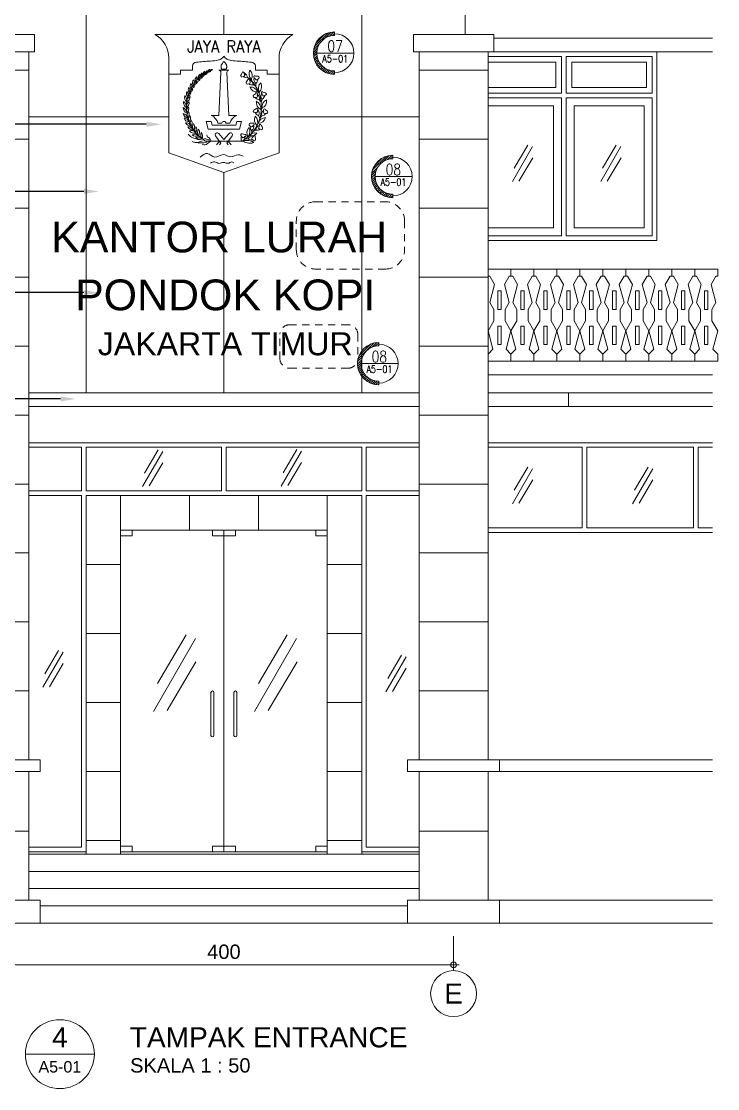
# Model space of a CAD drawing. Header units: millimetres. Extents: x -11 to 1625, y -267 to 180.
# Drawn here: x 1092.11 to 1104.24, y 141.79 to 160.36 of the extents above; entities that cross this region are included whole.
import ezdxf
from ezdxf import colors
from ezdxf.entities.mleader import LeaderData, LeaderLine
from ezdxf.enums import TextEntityAlignment as Align
from ezdxf.math import Vec2, Vec3

# ---------------------------------------------------------------- set-up
doc = ezdxf.new("R2010")
doc.units = ezdxf.units.MM
doc.linetypes.add('DASHED2', pattern=[0.375, 0.25, -0.125])
for name, color, linetype, lineweight in [('ars', 11, 'Continuous', 5), ('ARS DIN', 31, 'Continuous', 5), ('kop', 7, 'Continuous', 20), ('kus', 63, 'Continuous', 15), ('lan', 7, 'Continuous', 15), ('not', 7, 'Continuous', 20), ('pla', 213, 'Continuous', 15), ('tem', 5, 'Continuous', 20), ('TEXT KETERANGAN', 7, 'Continuous', 9), ('u', 6, 'Continuous', 20)]:
    doc.layers.add(name, color=color, linetype=linetype, lineweight=lineweight)
doc.styles.add('ATTR', font='romans.shx', dxfattribs={"width": 0.8, "height": 1.735066})
doc.styles.add('BARU', font='complex.shx')
doc.styles.add('S', font='SIMPLEX', dxfattribs={"width": 1.1})
doc.styles.get("Standard").update_dxf_attribs({"font": 'ARIALUNI.TTF'})
doc.dimstyles.new('SK 50', dxfattribs={"dimtxt": 0.25, "dimasz": 0.1, "dimexe": 0, "dimexo": 0, "dimgap": 0.1, "dimtad": 1, "dimdec": 0, "dimlfac": 50, "dimzin": 12, "dimdsep": 46, "dimtxsty": 'Standard', "dimblk": 'BULAT', "dimcen": 0.1, "dimclrd": 256, "dimclre": 256, "dimclrt": 256, "dimadec": 0, "dimazin": 3, "dimtfac": 1, "dimtdec": 0, "dimtofl": 0, "dimtmove": 0, "dimatfit": 3, "dimldrblk": 'BULAT', "dimfxl": 0, "dimtolj": 1, "dimtzin": 0, "dimlwd": -1, "dimlwe": -1, "dimarcsym": 0})

# ---------------------------------------------------------------- blocks, each defined once
blk = doc.blocks.new('NAV')
blk.add_circle((0, -0.4), 0.4)
at = {"style": 'S', "width": 0.75, "flags": 4}
blk.add_attdef('AV', text='', height=0.3, dxfattribs=at).set_placement((0, -0.4), align=Align.MIDDLE)
blk = doc.blocks.new('BULAT')
for p, q in [((-1, 0), (1, 0)), ((0, -1), (0, 1))]:
    blk.add_line(p, q)
blk.add_circle((0, 0), 0.5)
blk = doc.blocks.new('*D68')
at = {"layer": 'Defpoints', "color": 0, "ltscale": 0.15}
for p in [(1091.642, 144.443), (1099.642, 144.443), (1099.642, 143.943)]:
    blk.add_point(p, dxfattribs=at)
at = {"layer": 'u', "ltscale": 0.15}
for p, q in [((1091.642, 144.443), (1091.642, 143.943)), ((1099.642, 144.443), (1099.642, 143.943)), ((1091.742, 143.943), (1099.542, 143.943))]:
    blk.add_line(p, q, dxfattribs=at)
at = {"layer": 'u', "ltscale": 0.15, "xscale": 0.1, "yscale": 0.1, "zscale": 0.1, "rotation": 180}
blk.add_blockref('BULAT', (1091.642, 143.943), dxfattribs=at)
at = {"layer": 'u', "ltscale": 0.15, "xscale": 0.1, "yscale": 0.1, "zscale": 0.1}
blk.add_blockref('BULAT', (1099.642, 143.943), dxfattribs=at)
at = {"layer": 'u', "ltscale": 0.15, "insert": (1095.642, 144.17), "char_height": 0.25, "attachment_point": 5}
blk.add_mtext('\\A1;400', dxfattribs=at)
blk = doc.blocks.new('Ndtpd')
blk.add_line((0.747, 0), (-0.747, 0))
blk.add_circle((0, 0), 0.747)
at = {"flags": 4}
for tag, height, p in [('NO', 0.5, (0, 0.148)), ('NOLBR', 0.3, (0, -0.398))]:
    blk.add_attdef(tag, text='', height=height, dxfattribs=at).set_placement(p, align=Align.CENTER)
for tag, p, height in [('NDTPD', (1.516, 0.148), 0.5), ('SKALA', (1.523, -0.398), 0.3)]:
    blk.add_attdef(tag, p, '', height=height, dxfattribs=at)
blk = doc.blocks.new('NOTASI RUANG')
at = {"layer": 'not'}
for height, p in [(0.2598, (-0.0112, 0.2998)), (0.1752, (-0.0087, -0.0173))]:
    blk.add_attdef('RUANG', text='', height=height, dxfattribs=at).set_placement(p, align=Align.MIDDLE_CENTER)
blk = doc.blocks.new('LOGO')
at = {"layer": 'ars'}
for p, q in [((0.517, 1.844), (0.468, 1.873)), ((0.542, 1.836), (0.55, 1.808)), ((0.628, 1.702), (0.579, 1.731)), ((0.628, 1.702), (0.633, 1.759)), ((0.671, 1.589), (0.693, 1.567)), ((0.697, 1.587), (0.697, 1.558)), ((0.737, 1.391), (0.699, 1.434)), ((0.737, 1.391), (0.754, 1.446)), ((0.752, 1.27), (0.741, 1.243)), ((0.712, 1.072), (0.684, 1.122)), ((0.712, 1.072), (0.748, 1.117)), ((0.73, 1.241), (0.739, 1.21)), ((0.423, 0.658), (0.48, 0.664)), ((0.549, 0.774), (0.548, 0.831)), ((0.578, 0.809), (0.628, 0.837))]:
    blk.add_line(p, q, dxfattribs=at)
for centre, radius, start, end in [((0.045, 1.292), 0.788, 114.0856, 237.6325), ((-0.425, 1.868), 0.0854, 126.6239, 191.0853), ((-0.56, 1.921), 0.0854, 306.6239, 11.0853), ((-0.391, 1.908), 0.0683, 123.961, 188.4223), ((-0.496, 1.955), 0.0683, 303.961, 8.4223), ((-0.408, 1.851), 0.0683, 72.2414, 136.7027), ((-0.437, 1.963), 0.0683, 252.2414, 316.7027), ((-0.443, 1.994), 0.0683, 297.7406, 2.2019), ((-0.343, 1.936), 0.0683, 117.7406, 182.2019), ((-0.367, 1.882), 0.0683, 66.021, 130.4823), ((-0.384, 1.996), 0.0683, 246.021, 310.4823), ((-0.307, 1.964), 0.0546, 113.4007, 177.862), ((-0.383, 2.017), 0.0546, 293.4007, 357.862), ((-0.329, 1.922), 0.0546, 61.6811, 126.1424), ((-0.335, 2.015), 0.0546, 241.6811, 306.1424), ((-0.337, 2.042), 0.0546, 293.4007, 357.862), ((-0.26, 1.99), 0.0546, 113.4007, 177.862), ((-0.283, 1.948), 0.0546, 61.6811, 126.1424), ((-0.289, 2.04), 0.0546, 241.6811, 306.1424), ((-0.268, 2.065), 0.0546, 260.9368, 325.3982), ((-0.232, 1.98), 0.0546, 80.9368, 145.3982), ((0.369, 1.87), 0.0986, 1.4248, 71.624), ((0.649, 1.947), 0.154, 151.1819, 225.9956), ((0.406, 1.911), 0.154, 331.1819, 45.9956), ((-0.609, 1.637), 0.0949, 150.2996, 214.761), ((-0.769, 1.63), 0.0949, 330.2996, 34.761), ((-0.571, 1.706), 0.0949, 145.7989, 210.2603), ((-0.731, 1.711), 0.0949, 325.7989, 30.2603), ((-0.659, 1.752), 0.0949, 274.0793, 338.5407), ((-0.564, 1.623), 0.0949, 94.0793, 158.5407), ((-0.524, 1.767), 0.0949, 139.3679, 203.8292), ((-0.682, 1.791), 0.0949, 319.3679, 23.8292), ((-0.527, 1.684), 0.0949, 87.6483, 152.1096), ((-0.607, 1.824), 0.0949, 267.6483, 332.1096), ((-0.472, 1.824), 0.0949, 133.8416, 198.303), ((-0.627, 1.863), 0.0949, 313.8416, 18.303), ((-0.483, 1.742), 0.0949, 82.122, 146.5834), ((-0.549, 1.888), 0.0949, 262.122, 326.5834), ((-0.444, 1.796), 0.0854, 74.9043, 139.3657), ((-0.487, 1.934), 0.0854, 254.9043, 319.3657), ((-0.045, 1.292), 0.788, 302.3675, 44.4851), ((0.446, 1.99), 0.119, 235.5154, 280.6207), ((0.557, 1.848), 0.119, 235.5154, 280.6207), ((0.48, 1.729), 0.0986, 1.4248, 71.624), ((0.526, 1.534), 0.154, 20.9123, 95.7261), ((0.655, 1.743), 0.154, 200.9123, 275.7261), ((0.692, 1.837), 0.0986, 162.5946, 232.7938), ((0.551, 1.845), 0.119, 313.598, 358.7033), ((0.834, 1.659), 0.154, 133.1999, 208.0136), ((0.592, 1.7), 0.154, 313.1999, 28.0136), ((-0.658, 1.485), 0.119, 164.619, 229.0804), ((-0.85, 1.427), 0.119, 344.619, 49.0804), ((-0.646, 1.566), 0.0949, 158.8649, 223.3262), ((-0.782, 1.504), 0.119, 292.8994, 357.3608), ((-0.618, 1.39), 0.119, 112.8994, 177.3608), ((-0.803, 1.535), 0.0949, 338.8649, 43.3262), ((-0.743, 1.591), 0.0949, 287.1453, 351.6066), ((-0.621, 1.487), 0.0949, 107.1453, 171.6066), ((-0.596, 1.556), 0.0949, 98.58, 163.0414), ((-0.701, 1.677), 0.0949, 278.58, 343.0414), ((0.715, 1.552), 0.119, 217.2288, 262.3342), ((0.605, 1.463), 0.0986, 343.1383, 53.3375), ((0.829, 1.509), 0.0986, 150.0679, 220.2671), ((0.692, 1.548), 0.119, 301.0712, 346.1766), ((-0.853, 1.172), 0.119, 2.2926, 66.7539), ((-0.688, 1.285), 0.119, 182.2926, 246.7539), ((-0.678, 1.383), 0.119, 172.3995, 236.8608), ((-0.86, 1.3), 0.119, 352.3995, 56.8608), ((-0.625, 1.295), 0.119, 120.6799, 185.1412), ((-0.803, 1.386), 0.119, 300.6799, 5.1412), ((-0.62, 1.207), 0.119, 130.573, 195.0343), ((-0.812, 1.266), 0.119, 310.573, 15.0343), ((0.793, 1.382), 0.154, 171.1641, 245.9779), ((0.577, 1.265), 0.154, 351.1641, 65.9779), ((0.905, 1.292), 0.154, 113.3027, 188.1164), ((0.691, 1.412), 0.154, 293.3027, 8.1164), ((-0.829, 1.05), 0.119, 12.6628, 77.1241), ((-0.686, 1.192), 0.119, 192.6628, 257.1241), ((-0.676, 1.117), 0.119, 200.2151, 264.6765), ((-0.798, 0.958), 0.119, 20.2151, 84.6765), ((-0.606, 1.127), 0.119, 140.9432, 205.4045), ((-0.805, 1.151), 0.119, 320.9432, 25.4045), ((-0.579, 1.05), 0.119, 140.9432, 205.4045), ((-0.779, 1.074), 0.119, 320.9432, 25.4045), ((0.756, 1.04), 0.154, 153.0891, 227.9029), ((0.723, 1.235), 0.119, 205.6201, 250.7254), ((0.515, 0.996), 0.154, 333.0891, 47.9029), ((0.597, 1.169), 0.0986, 331.5296, 41.7288), ((0.674, 1.124), 0.154, 271.02, 345.8338), ((0.826, 0.931), 0.154, 91.02, 165.8338), ((0.841, 1.148), 0.0986, 128.2781, 198.4773), ((0.729, 1.234), 0.119, 279.2815, 324.3868), ((-0.649, 1.035), 0.119, 206.1601, 270.6214), ((-0.754, 0.864), 0.119, 26.1601, 90.6214), ((-0.609, 0.961), 0.119, 208.508, 272.9693), ((-0.708, 0.786), 0.119, 28.508, 92.9693), ((-0.546, 0.978), 0.119, 146.9028, 211.3642), ((-0.747, 0.981), 0.119, 326.9028, 31.3642), ((-0.502, 0.904), 0.119, 146.6953, 211.1566), ((-0.702, 0.908), 0.119, 326.6953, 31.1566), ((-0.454, 0.842), 0.119, 144.8635, 209.3249), ((-0.655, 0.853), 0.119, 324.8635, 29.3249), ((-0.4, 0.784), 0.119, 144.4903, 208.9516), ((-0.6, 0.795), 0.119, 324.4903, 28.9516), ((0.606, 0.781), 0.154, 137.1076, 211.9214), ((0.361, 0.805), 0.154, 317.1076, 31.9214), ((0.636, 0.911), 0.119, 176.9872, 222.0926), ((0.494, 0.914), 0.0986, 302.8967, 13.0959), ((0.726, 0.831), 0.0986, 106.5818, 176.781), ((0.653, 0.953), 0.119, 257.5851, 302.6905), ((-0.649, 0.708), 0.119, 40.0311, 104.4924), ((-0.587, 0.899), 0.119, 220.0311, 284.4924), ((-0.581, 0.637), 0.119, 49.2006, 113.662), ((-0.551, 0.835), 0.119, 229.2006, 293.662), ((-0.514, 0.58), 0.119, 44.4223, 108.8836), ((-0.468, 0.775), 0.119, 224.4223, 288.8836), ((-0.339, 0.74), 0.119, 156.1803, 220.6416), ((-0.538, 0.711), 0.119, 336.1803, 40.6416), ((0.568, 0.62), 0.0986, 83.4432, 153.6424), ((0.549, 0.76), 0.119, 234.4466, 279.5519), ((0.611, 0.665), 0.119, 69.8962, 144.7099), ((0.555, 0.846), 0.119, 249.8962, 324.7099)]:
    blk.add_arc(centre, radius, start, end, dxfattribs=at)
at = {"layer": 'ars', "color": 11}
for centre, radius, start, end in [((0.458, 0.671), 0.119, 158.8696, 203.9749), ((0.324, 0.718), 0.0986, 284.779, 354.9783), ((0.36, 0.653), 0.0311, 270, 302.3675)]:
    blk.add_arc(centre, radius, start, end, dxfattribs=at)
at = {"layer": 'ars'}
for points, start_tangent, end_tangent in [([(0.401, 1.945), (0.411, 1.911), (0.379, 1.892), (0.339, 1.891), (0.332, 1.923), (0.358, 1.964), (0.368, 1.985), (0.4, 1.967), (0.401, 1.945)], (0.714442, -0.699695), (0.714442, -0.699695)), ([(0.613, 1.856), (0.635, 1.828), (0.67, 1.842), (0.694, 1.874), (0.672, 1.899), (0.623, 1.901), (0.6, 1.906), (0.596, 1.869), (0.613, 1.856)], (0.149901, -0.988701), (0.149901, -0.988701)), ([(0.512, 1.803), (0.521, 1.77), (0.489, 1.75), (0.449, 1.749), (0.442, 1.781), (0.468, 1.822), (0.478, 1.843), (0.511, 1.825), (0.512, 1.803)], (0.714442, -0.699695), (0.714442, -0.699695)), ([(0.658, 1.524), (0.657, 1.489), (0.62, 1.48), (0.582, 1.492), (0.585, 1.525), (0.623, 1.555), (0.639, 1.572), (0.664, 1.545), (0.658, 1.524)], (0.458819, -0.88853), (0.458819, -0.88853)), ([(0.756, 1.544), (0.771, 1.512), (0.808, 1.519), (0.839, 1.545), (0.822, 1.574), (0.776, 1.587), (0.754, 1.596), (0.742, 1.561), (0.756, 1.544)], (-0.068112, -0.997678), (-0.068112, -0.997678)), ([(0.662, 1.218), (0.653, 1.184), (0.616, 1.183), (0.58, 1.202), (0.59, 1.233), (0.633, 1.256), (0.652, 1.269), (0.672, 1.237), (0.662, 1.218)], (0.270637, -0.962681), (0.270637, -0.962681)), ([(0.786, 1.207), (0.789, 1.172), (0.826, 1.165), (0.863, 1.177), (0.859, 1.21), (0.821, 1.24), (0.804, 1.256), (0.779, 1.228), (0.786, 1.207)], (-0.433585, -0.901113), (-0.433585, -0.901113)), ([(0.575, 0.926), (0.551, 0.9), (0.517, 0.917), (0.496, 0.951), (0.519, 0.974), (0.568, 0.973), (0.591, 0.975), (0.593, 0.938), (0.575, 0.926)], (-0.223771, -0.974642), (-0.223771, -0.974642)), ([(0.697, 0.907), (0.686, 0.873), (0.718, 0.853), (0.757, 0.85), (0.765, 0.882), (0.741, 0.924), (0.732, 0.946), (0.698, 0.929), (0.697, 0.907)], (-0.735998, -0.676983), (-0.735998, -0.676983)), ([(0.404, 0.705), (0.373, 0.687), (0.347, 0.714), (0.336, 0.752), (0.366, 0.767), (0.412, 0.751), (0.435, 0.746), (0.425, 0.71), (0.404, 0.705)], (-0.515761, -0.856733), (-0.515761, -0.856733)), ([(0.571, 0.701), (0.548, 0.674), (0.569, 0.643), (0.604, 0.625), (0.624, 0.652), (0.618, 0.7), (0.618, 0.723), (0.581, 0.72), (0.571, 0.701)], (-0.942817, -0.33331), (-0.942817, -0.33331))]:
    blk.add_spline(points, degree=3, dxfattribs=dict(at, start_tangent=start_tangent, end_tangent=end_tangent))
for points in [[(0.369, 0.622), (0.418, 0.631), (0.518, 0.627), (0.592, 0.592)], [(0.369, 0.622), (0.414, 0.6), (0.512, 0.577), (0.592, 0.592)]]:
    blk.add_spline(points, degree=3, dxfattribs=at)
at = {"layer": 'kop', "color": 5}
for p, q in [((1.36, 2.72), (-1.36, 2.72)), ((-1.088, 2.254), (-1.088, 0.389)), ((1.088, 2.254), (1.088, 0.389)), ((-1.088, 1.943), (-0.855, 1.943)), ((-0.855, 2.021), (-0.855, 1.943)), ((-0.855, 2.021), (-0.622, 2.021)), ((-0.622, 2.098), (-0.622, 2.021)), ((0.622, 2.098), (0.622, 2.021)), ((0.855, 2.021), (0.622, 2.021)), ((0.855, 2.021), (0.855, 1.943)), ((1.088, 1.943), (0.855, 1.943)), ((-0.058, 0.583), (-0.163, 0.723)), ((0, 0.653), (-0.101, 0.769)), ((0, 0.653), (0.101, 0.769)), ((0.058, 0.583), (0.163, 0.723)), ((-0.058, 0.583), (-0.087, 0.544)), ((0.058, 0.583), (0.087, 0.544)), ((-1.088, 0.389), (0, 0)), ((0, 0), (1.088, 0.389))]:
    blk.add_line(p, q, dxfattribs=at)
at = {"layer": 'kop', "color": 7}
for p, q in [((-0.097, 2.021), (0.097, 2.021)), ((-0.058, 1.982), (-0.097, 1.127)), ((-0.039, 2.036), (0.039, 2.036)), ((0.058, 1.982), (0.097, 1.127)), ((-0.254, 1.127), (-0.254, 1.123)), ((-0.254, 1.127), (-0.097, 1.127)), ((-0.254, 1.123), (-0.245, 1.123)), ((0.097, 1.127), (0.254, 1.127)), ((0.245, 1.123), (0.254, 1.123)), ((0.254, 1.127), (0.254, 1.123)), ((-0.35, 1.01), (-0.254, 1.01)), ((-0.35, 1.01), (-0.311, 0.855)), ((-0.311, 0.855), (0.311, 0.855)), ((-0.254, 1.01), (-0.234, 0.933)), ((-0.234, 0.933), (0.234, 0.933)), ((-0.117, 0.971), (-0.039, 0.971)), ((0.039, 0.971), (0.117, 0.971)), ((0.234, 0.933), (0.254, 1.01)), ((0.254, 1.01), (0.35, 1.01)), ((0.311, 0.855), (0.35, 1.01))]:
    blk.add_line(p, q, dxfattribs=at)
for points in [[(-0.039, 2.036), (-0.043, 2.042), (-0.047, 2.048), (-0.05, 2.054), (-0.052, 2.059), (-0.054, 2.065), (-0.055, 2.07), (-0.056, 2.075), (-0.057, 2.079), (-0.057, 2.084), (-0.057, 2.089), (-0.057, 2.094), (-0.056, 2.099), (-0.056, 2.104), (-0.054, 2.109), (-0.053, 2.114), (-0.051, 2.119), (-0.048, 2.124), (-0.045, 2.13), (-0.041, 2.136), (-0.036, 2.143), (-0.03, 2.152), (-0.022, 2.163), (-0.012, 2.176), (0, 2.192)], [(0.039, 2.036), (0.043, 2.042), (0.047, 2.048), (0.05, 2.054), (0.052, 2.059), (0.054, 2.065), (0.055, 2.07), (0.056, 2.075), (0.057, 2.079), (0.057, 2.084), (0.057, 2.089), (0.057, 2.094), (0.056, 2.099), (0.056, 2.104), (0.054, 2.109), (0.053, 2.114), (0.051, 2.119), (0.048, 2.124), (0.045, 2.13), (0.041, 2.136), (0.036, 2.143), (0.03, 2.152), (0.022, 2.163), (0.012, 2.176), (0, 2.192)]]:
    blk.add_lwpolyline(points, dxfattribs=at)
at = {"layer": 'kop', "color": 1}
blk.add_lwpolyline([(-0.36, 0.622), (0.36, 0.622)], close=True, dxfattribs=at)
at = {"layer": 'kop', "color": 5}
for points in [[(-0.087, 0.622), (-0.146, 0.544)], [(0.087, 0.622), (0.146, 0.544)]]:
    blk.add_lwpolyline(points, dxfattribs=at)
for centre, radius, start, end in [((-1.624, 2.254), 0.536, 0, 60.5129), ((1.624, 2.254), 0.536, 119.4871, 180), ((-0.544, 2.098), 0.0777, 90, 180), ((0.544, 2.098), 0.0777, 0, 90), ((-0.132, 0.746), 0.0389, 36.8699, 216.8699), ((0.132, 0.746), 0.0389, 323.1301, 143.1301)]:
    blk.add_arc(centre, radius, start, end, dxfattribs=at)
at = {"layer": 'kop', "color": 7}
for centre, radius, start, end in [((-0.111, 1.967), 0.055, 15, 75), ((0.111, 1.967), 0.055, 105, 165), ((-0.342, 0.911), 0.233, 15, 65.3894), ((0.342, 0.911), 0.233, 114.6106, 165), ((0, 0.971), 0.0389, 0, 180)]:
    blk.add_arc(centre, radius, start, end, dxfattribs=at)
at = {"layer": 'kop', "color": 1}
blk.add_arc((-0.36, 0.653), 0.0311, 237.6325, 270, dxfattribs=at)
at = {"layer": 'kop', "color": 5}
for points in [[(0, 2.293), (-0.045, 2.247), (-0.106, 2.221), (-0.262, 2.199), (-0.406, 2.19), (-0.544, 2.176)], [(0, 2.293), (0.045, 2.247), (0.106, 2.221), (0.262, 2.199), (0.406, 2.19), (0.544, 2.176)], [(-0.451, 0.661), (-0.484, 0.649), (-0.545, 0.664), (-0.641, 0.7), (-0.707, 0.76)], [(-0.277, 0.648), (-0.331, 0.652), (-0.357, 0.666), (-0.397, 0.666)], [(-0.253, 0.622), (-0.278, 0.671), (-0.331, 0.718), (-0.338, 0.741)], [(-0.421, 0.623), (-0.464, 0.616), (-0.502, 0.6), (-0.566, 0.595), (-0.627, 0.61)], [(-0.337, 0.612), (-0.367, 0.594), (-0.43, 0.587), (-0.484, 0.587), (-0.511, 0.58)], [(-0.253, 0.622), (-0.293, 0.6), (-0.315, 0.577), (-0.396, 0.548), (-0.431, 0.557)], [(-0.467, 0.304), (-0.323, 0.376), (-0.18, 0.304), (-0.011, 0.355), (0.138, 0.309), (0.281, 0.35), (0.378, 0.325)], [(-0.263, 0.188), (-0.185, 0.211), (-0.098, 0.182), (-0.001, 0.2), (0.087, 0.183), (0.149, 0.209), (0.197, 0.192)]]:
    blk.add_spline(points, degree=3, dxfattribs=at)
at = {"layer": 'kop', "color": 5, "style": 'BARU', "width": 0.9}
blk.add_text('JAYA RAYA', height=0.2331, dxfattribs=at).set_placement((0, 2.487), align=Align.MIDDLE)
blk = doc.blocks.new('NOT15')
at = {"layer": 'not'}
h = blk.add_hatch(dxfattribs=at)
h.set_pattern_fill('ANSI31', color=4, scale=0.324348, style=0)
h.set_pattern_definition([(45, (3660.145562, 1556.199183), (-0.0286686186, 0.0286686186), [])])
edge = h.paths.add_edge_path()
edge.add_line((0, 1.016), (0, 0.928))
edge.add_arc((0, 0.486), 0.442, 90, 270)
edge.add_line((0, 0.044), (0, -0.044))
edge.add_arc((0, 0.486), 0.53, 90, 270, ccw=False)
at = {"layer": 'not', "color": 4}
blk.add_lwpolyline([(0, 1.016), (0, 0.928, 1), (0, 0.044), (0, -0.044, -1)], format="xyb", close=True, dxfattribs=at)
blk.add_lwpolyline([(-0.442, 0.486), (0.486, 0.486)], dxfattribs=at)
blk.add_arc((0, 0.486), 0.486, 270, 90, dxfattribs=at)
at = {"style": 'ATTR', "width": 0.8}
for tag, height, p in [('NOT', 0.281, (0.015, 0.661)), ('AR-OO', 0.181, (0.017, 0.348))]:
    blk.add_attdef(tag, text='', height=height, dxfattribs=at).set_placement(p, align=Align.MIDDLE_CENTER)

msp = doc.modelspace()

# ---------------------------------------------------------------- hatches: boundary and pattern name
at = {"layer": 'ARS DIN'}
h = msp.add_hatch(dxfattribs=at)
h.set_pattern_fill('_USER', color=256, scale=1.2, style=0, double=1, pattern_type=0)
h.set_pattern_definition([(180, (1091.0417, 147.5092), (0, 1.2), []), (90, (1091.0417, 147.5092), (1.2, 7e-17), [])])
h.paths.add_polyline_path([(1091.0416652, 147.5091772), (1092.2416652, 147.5091772), (1092.2416652, 159.8291772), (1091.0416652, 159.8291772)])
h = msp.add_hatch(dxfattribs=at)
h.set_pattern_fill('_USER', color=256, scale=1.2, style=0, double=1, pattern_type=0)
h.set_pattern_definition([(0, (1100.2417, 147.5092), (0, 1.2), []), (90, (1100.2417, 147.5092), (-1.2, 7e-17), [])])
h.paths.add_polyline_path([(1100.2416652, 147.5091772), (1099.0416652, 147.5091772), (1099.0416652, 159.8291772), (1100.2416652, 159.8291772)])
h = msp.add_hatch(dxfattribs=at)
h.set_pattern_fill('_USER', color=256, scale=1.2, style=0, double=1, pattern_type=0)
h.set_pattern_definition([(180, (1091.0417, 145.0692), (0, 1.2), []), (90, (1091.0417, 145.0692), (1.2, 7e-17), [])])
h.paths.add_polyline_path([(1091.0416652, 147.3091772), (1092.2416652, 147.3091772), (1092.2416652, 145.0691772), (1091.0416652, 145.0691772)])
h = msp.add_hatch(dxfattribs=at)
h.set_pattern_fill('_USER', color=256, scale=1.2, style=0, double=1, pattern_type=0)
h.set_pattern_definition([(0, (1100.2417, 145.0692), (0, 1.2), []), (90, (1100.2417, 145.0692), (-1.2, 7e-17), [])])
h.paths.add_polyline_path([(1100.2416652, 147.3091772), (1099.0416652, 147.3091772), (1099.0416652, 145.0691772), (1100.2416652, 145.0691772)])

# ---------------------------------------------------------------- linework, layer by layer
at = {"layer": 'ars'}
for p, q in [((1095.6416652, 160.1291772), (1095.6416652, 163.5977493)), ((1093.2416652, 153.8991772), (1093.2416652, 162.2121086)), ((1098.0416652, 153.8991772), (1098.0416652, 162.2121086)), ((1092.2416652, 158.6991772), (1094.6816652, 158.6991772)), ((1096.6016652, 158.6991772), (1099.0416652, 158.6991772)), ((1095.6416652, 153.8991772), (1095.6416652, 157.7291772)), ((1093.8416652, 151.5091772), (1093.8416652, 152.1091772)), ((1095.0416652, 151.5091772), (1095.0416652, 152.1091772)), ((1096.2416652, 151.5091772), (1096.2416652, 152.1091772)), ((1097.4416652, 151.5091772), (1097.4416652, 152.1091772)), ((1093.2416652, 150.9091772), (1093.8416652, 150.9091772)), ((1097.4416652, 150.9091772), (1098.0416652, 150.9091772)), ((1093.2416652, 149.7091772), (1093.8416652, 149.7091772)), ((1097.4416652, 149.7091772), (1098.0416652, 149.7091772)), ((1093.2416652, 148.5091772), (1093.8416652, 148.5091772)), ((1097.4416652, 148.5091772), (1098.0416652, 148.5091772)), ((1090.0216652, 147.5091772), (1092.4416652, 147.5091772)), ((1098.8416652, 147.5091772), (1104.1516652, 147.5091772)), ((1087.1316652, 147.3091772), (1092.4416652, 147.3091772)), ((1093.2416652, 147.3091772), (1093.8416652, 147.3091772)), ((1097.4416652, 147.3091772), (1098.0416652, 147.3091772)), ((1098.8416652, 147.3091772), (1104.1516652, 147.3091772)), ((1093.2416652, 146.1091772), (1093.8416652, 146.1091772)), ((1097.4416652, 146.1091772), (1098.0416652, 146.1091772)), ((1100.4416652, 145.0691772), (1104.1516652, 145.0691772))]:
    msp.add_line(p, q, dxfattribs=at)
at = {"layer": 'ars', "color": 130}
for points in [[(1101.0166293, 158.1803108), (1100.6658336, 157.5718224)], [(1100.9375182, 158.2088197), (1100.6987668, 157.8050888)], [(1102.5553734, 158.1803108), (1102.2045777, 157.5718224)], [(1102.4762623, 158.2088197), (1102.2375109, 157.8050888)], [(1101.0195173, 157.9853419), (1100.7807659, 157.581611)], [(1102.5582614, 157.9853419), (1102.31951, 157.581611)], [(1094.5753877, 152.8748136), (1094.224592, 152.2663252)], [(1094.4962766, 152.9033225), (1094.2575252, 152.4995916)], [(1096.9909848, 152.8816927), (1096.6401891, 152.2732043)], [(1096.9118737, 152.9102016), (1096.6731223, 152.5064707)], [(1094.5782757, 152.6798447), (1094.3395243, 152.2761138)], [(1096.9938728, 152.6867238), (1096.7551214, 152.2829929)], [(1101.0166293, 152.5756827), (1100.6658336, 151.9671943)], [(1100.9375182, 152.6041916), (1100.6987668, 152.2004607)], [(1103.1109125, 152.5756827), (1102.7601168, 151.9671943)], [(1103.0318014, 152.6041916), (1102.79305, 152.2004607)], [(1101.0195173, 152.3807138), (1100.7807659, 151.9769829)], [(1103.1138005, 152.3807138), (1102.8750491, 151.9769829)], [(1094.9830351, 149.6845064), (1094.4834177, 148.8396486)], [(1096.7433434, 149.6845064), (1096.243726, 148.8396486)], [(1095.1485851, 149.624848), (1094.4145008, 148.3515093)], [(1096.9088933, 149.624848), (1096.1748091, 148.3515093)], [(1092.840251, 149.3825992), (1092.4894553, 148.7741108)], [(1092.7611399, 149.4111081), (1092.5223885, 149.0073772)], [(1098.7348283, 149.3291466), (1098.4960769, 148.9254157)], [(1092.843139, 149.1876303), (1092.6043876, 148.7838993)], [(1095.1546285, 149.2168509), (1094.6550112, 148.3719931)], [(1096.9149368, 149.2168509), (1096.4153194, 148.3719931)], [(1098.8139394, 149.3006377), (1098.4631437, 148.6921493)], [(1098.8168274, 149.1056688), (1098.578076, 148.7019378)]]:
    msp.add_lwpolyline(points, dxfattribs=at)
at = {"layer": 'ars', "linetype": 'DASHED2', "ltscale": 0.5}
for points in [[(1097.2395868, 157.2214505), (1098.4532694, 157.2214505, -0.4142135624), (1098.7897985, 156.8849214), (1098.7897985, 156.3868575, -0.4142135624), (1098.4532694, 156.0503285), (1097.2395868, 156.0503285, -0.4142135624), (1096.9030578, 156.3868575), (1096.9030578, 156.8849214, -0.4142135624)], [(1096.7816173, 155.0793916), (1097.8090906, 155.0793916, -0.4142135624), (1097.9737748, 154.9147074), (1097.9737748, 154.4915526, -0.4142135624), (1097.8090906, 154.3268683), (1096.7816173, 154.3268683, -0.4142135624), (1096.6169331, 154.4915526), (1096.6169331, 154.9147074, -0.4142135624)]]:
    msp.add_lwpolyline(points, format="xyb", close=True, dxfattribs=at)
at = {"layer": 'ars'}
for points in [[(1100.6416652, 156.0491772), (1100.2416652, 156.0491772), (1100.2416652, 155.9291772), (1100.2716652, 155.9291772), (1100.3556234, 155.7837573), (1100.2716652, 155.4704208), (1100.3416652, 155.3491772), (1100.3416652, 155.1491772), (1100.2416652, 154.9759722), (1100.327631, 154.6551431), (1100.2416652, 154.5691772), (1100.2416652, 154.4491772), (1100.6416652, 154.4491772), (1100.6416652, 154.5691772), (1100.5556993, 154.6551431), (1100.6416652, 154.9759722), (1100.5416652, 155.1491772), (1100.5416652, 155.3491772), (1100.6116652, 155.4704208), (1100.5277069, 155.7837573), (1100.6116652, 155.9291772), (1100.6416652, 155.9291772)], [(1101.0416652, 156.0491772), (1100.6416652, 156.0491772), (1100.6416652, 155.9291772), (1100.6716652, 155.9291772), (1100.7556234, 155.7837573), (1100.6716652, 155.4704208), (1100.7416652, 155.3491772), (1100.7416652, 155.1491772), (1100.6416652, 154.9759722), (1100.727631, 154.6551431), (1100.6416652, 154.5691772), (1100.6416652, 154.4491772), (1101.0416652, 154.4491772), (1101.0416652, 154.5691772), (1100.9556993, 154.6551431), (1101.0416652, 154.9759722), (1100.9416652, 155.1491772), (1100.9416652, 155.3491772), (1101.0116652, 155.4704208), (1100.9277069, 155.7837573), (1101.0116652, 155.9291772), (1101.0416652, 155.9291772)], [(1101.4416652, 156.0491772), (1101.0416652, 156.0491772), (1101.0416652, 155.9291772), (1101.0716652, 155.9291772), (1101.1556234, 155.7837573), (1101.0716652, 155.4704208), (1101.1416652, 155.3491772), (1101.1416652, 155.1491772), (1101.0416652, 154.9759722), (1101.127631, 154.6551431), (1101.0416652, 154.5691772), (1101.0416652, 154.4491772), (1101.4416652, 154.4491772), (1101.4416652, 154.5691772), (1101.3556993, 154.6551431), (1101.4416652, 154.9759722), (1101.3416652, 155.1491772), (1101.3416652, 155.3491772), (1101.4116652, 155.4704208), (1101.3277069, 155.7837573), (1101.4116652, 155.9291772), (1101.4416652, 155.9291772)], [(1101.8416652, 156.0491772), (1101.4416652, 156.0491772), (1101.4416652, 155.9291772), (1101.4716652, 155.9291772), (1101.5556234, 155.7837573), (1101.4716652, 155.4704208), (1101.5416652, 155.3491772), (1101.5416652, 155.1491772), (1101.4416652, 154.9759722), (1101.527631, 154.6551431), (1101.4416652, 154.5691772), (1101.4416652, 154.4491772), (1101.8416652, 154.4491772), (1101.8416652, 154.5691772), (1101.7556993, 154.6551431), (1101.8416652, 154.9759722), (1101.7416652, 155.1491772), (1101.7416652, 155.3491772), (1101.8116652, 155.4704208), (1101.7277069, 155.7837573), (1101.8116652, 155.9291772), (1101.8416652, 155.9291772)], [(1102.2416652, 156.0491772), (1101.8416652, 156.0491772), (1101.8416652, 155.9291772), (1101.8716652, 155.9291772), (1101.9556234, 155.7837573), (1101.8716652, 155.4704208), (1101.9416652, 155.3491772), (1101.9416652, 155.1491772), (1101.8416652, 154.9759722), (1101.927631, 154.6551431), (1101.8416652, 154.5691772), (1101.8416652, 154.4491772), (1102.2416652, 154.4491772), (1102.2416652, 154.5691772), (1102.1556993, 154.6551431), (1102.2416652, 154.9759722), (1102.1416652, 155.1491772), (1102.1416652, 155.3491772), (1102.2116652, 155.4704208), (1102.1277069, 155.7837573), (1102.2116652, 155.9291772), (1102.2416652, 155.9291772)], [(1102.6416652, 156.0491772), (1102.2416652, 156.0491772), (1102.2416652, 155.9291772), (1102.2716652, 155.9291772), (1102.3556234, 155.7837573), (1102.2716652, 155.4704208), (1102.3416652, 155.3491772), (1102.3416652, 155.1491772), (1102.2416652, 154.9759722), (1102.327631, 154.6551431), (1102.2416652, 154.5691772), (1102.2416652, 154.4491772), (1102.6416652, 154.4491772), (1102.6416652, 154.5691772), (1102.5556993, 154.6551431), (1102.6416652, 154.9759722), (1102.5416652, 155.1491772), (1102.5416652, 155.3491772), (1102.6116652, 155.4704208), (1102.5277069, 155.7837573), (1102.6116652, 155.9291772), (1102.6416652, 155.9291772)], [(1103.0416652, 156.0491772), (1102.6416652, 156.0491772), (1102.6416652, 155.9291772), (1102.6716652, 155.9291772), (1102.7556234, 155.7837573), (1102.6716652, 155.4704208), (1102.7416652, 155.3491772), (1102.7416652, 155.1491772), (1102.6416652, 154.9759722), (1102.727631, 154.6551431), (1102.6416652, 154.5691772), (1102.6416652, 154.4491772), (1103.0416652, 154.4491772), (1103.0416652, 154.5691772), (1102.9556993, 154.6551431), (1103.0416652, 154.9759722), (1102.9416652, 155.1491772), (1102.9416652, 155.3491772), (1103.0116652, 155.4704208), (1102.9277069, 155.7837573), (1103.0116652, 155.9291772), (1103.0416652, 155.9291772)], [(1103.4416652, 156.0491772), (1103.0416652, 156.0491772), (1103.0416652, 155.9291772), (1103.0716652, 155.9291772), (1103.1556234, 155.7837573), (1103.0716652, 155.4704208), (1103.1416652, 155.3491772), (1103.1416652, 155.1491772), (1103.0416652, 154.9759722), (1103.127631, 154.6551431), (1103.0416652, 154.5691772), (1103.0416652, 154.4491772), (1103.4416652, 154.4491772), (1103.4416652, 154.5691772), (1103.3556993, 154.6551431), (1103.4416652, 154.9759722), (1103.3416652, 155.1491772), (1103.3416652, 155.3491772), (1103.4116652, 155.4704208), (1103.3277069, 155.7837573), (1103.4116652, 155.9291772), (1103.4416652, 155.9291772)], [(1103.8416652, 156.0491772), (1103.4416652, 156.0491772), (1103.4416652, 155.9291772), (1103.4716652, 155.9291772), (1103.5556234, 155.7837573), (1103.4716652, 155.4704208), (1103.5416652, 155.3491772), (1103.5416652, 155.1491772), (1103.4416652, 154.9759722), (1103.527631, 154.6551431), (1103.4416652, 154.5691772), (1103.4416652, 154.4491772), (1103.8416652, 154.4491772), (1103.8416652, 154.5691772), (1103.7556993, 154.6551431), (1103.8416652, 154.9759722), (1103.7416652, 155.1491772), (1103.7416652, 155.3491772), (1103.8116652, 155.4704208), (1103.7277069, 155.7837573), (1103.8116652, 155.9291772), (1103.8416652, 155.9291772)], [(1104.2416652, 156.0491772), (1103.8416652, 156.0491772), (1103.8416652, 155.9291772), (1103.8716652, 155.9291772), (1103.9556234, 155.7837573), (1103.8716652, 155.4704208), (1103.9416652, 155.3491772), (1103.9416652, 155.1491772), (1103.8416652, 154.9759722), (1103.927631, 154.6551431), (1103.8416652, 154.5691772), (1103.8416652, 154.4491772), (1104.2416652, 154.4491772), (1104.2416652, 154.5691772), (1104.1556993, 154.6551431), (1104.2416652, 154.9759722), (1104.1416652, 155.1491772), (1104.1416652, 155.3491772), (1104.2116652, 155.4704208), (1104.1277069, 155.7837573), (1104.2116652, 155.9291772), (1104.2416652, 155.9291772)], [(1100.4116652, 155.3491772), (1100.4716652, 155.3491772), (1100.4716652, 155.6691772), (1100.4116652, 155.6691772)], [(1100.8116652, 155.3491772), (1100.8716652, 155.3491772), (1100.8716652, 155.6691772), (1100.8116652, 155.6691772)], [(1101.2116652, 155.3491772), (1101.2716652, 155.3491772), (1101.2716652, 155.6691772), (1101.2116652, 155.6691772)], [(1101.6116652, 155.3491772), (1101.6716652, 155.3491772), (1101.6716652, 155.6691772), (1101.6116652, 155.6691772)], [(1102.0116652, 155.3491772), (1102.0716652, 155.3491772), (1102.0716652, 155.6691772), (1102.0116652, 155.6691772)], [(1102.4116652, 155.3491772), (1102.4716652, 155.3491772), (1102.4716652, 155.6691772), (1102.4116652, 155.6691772)], [(1102.8116652, 155.3491772), (1102.8716652, 155.3491772), (1102.8716652, 155.6691772), (1102.8116652, 155.6691772)], [(1103.2116652, 155.3491772), (1103.2716652, 155.3491772), (1103.2716652, 155.6691772), (1103.2116652, 155.6691772)], [(1103.6116652, 155.3491772), (1103.6716652, 155.3491772), (1103.6716652, 155.6691772), (1103.6116652, 155.6691772)], [(1104.0116652, 155.3491772), (1104.0716652, 155.3491772), (1104.0716652, 155.6691772), (1104.0116652, 155.6691772)], [(1100.4116652, 154.7351431), (1100.4716652, 154.7351431), (1100.4716652, 155.0551431), (1100.4116652, 155.0551431)], [(1100.8116652, 154.7351431), (1100.8716652, 154.7351431), (1100.8716652, 155.0551431), (1100.8116652, 155.0551431)], [(1101.2116652, 154.7351431), (1101.2716652, 154.7351431), (1101.2716652, 155.0551431), (1101.2116652, 155.0551431)], [(1101.6116652, 154.7351431), (1101.6716652, 154.7351431), (1101.6716652, 155.0551431), (1101.6116652, 155.0551431)], [(1102.0116652, 154.7351431), (1102.0716652, 154.7351431), (1102.0716652, 155.0551431), (1102.0116652, 155.0551431)], [(1102.4116652, 154.7351431), (1102.4716652, 154.7351431), (1102.4716652, 155.0551431), (1102.4116652, 155.0551431)], [(1102.8116652, 154.7351431), (1102.8716652, 154.7351431), (1102.8716652, 155.0551431), (1102.8116652, 155.0551431)], [(1103.2116652, 154.7351431), (1103.2716652, 154.7351431), (1103.2716652, 155.0551431), (1103.2116652, 155.0551431)], [(1103.6116652, 154.7351431), (1103.6716652, 154.7351431), (1103.6716652, 155.0551431), (1103.6116652, 155.0551431)], [(1104.0116652, 154.7351431), (1104.0716652, 154.7351431), (1104.0716652, 155.0551431), (1104.0116652, 155.0551431)]]:
    msp.add_lwpolyline(points, close=True, dxfattribs=at)
at = {"layer": 'kus'}
for p, q in [((1101.6016652, 159.1091772), (1101.6016652, 159.7491772)), ((1101.6016652, 159.7491772), (1103.1016652, 159.7491772)), ((1103.1016652, 159.1091772), (1103.1016652, 159.7491772)), ((1103.1816652, 156.5491772), (1103.1816652, 159.8291772)), ((1101.6016652, 159.1091772), (1103.1016652, 159.1091772)), ((1101.6016652, 156.6291772), (1101.6016652, 159.0291772)), ((1101.6016652, 159.0291772), (1103.1016652, 159.0291772)), ((1103.1016652, 156.6291772), (1103.1016652, 159.0291772)), ((1101.6016652, 156.6291772), (1103.1016652, 156.6291772)), ((1100.2416652, 156.5491772), (1103.1816652, 156.5491772)), ((1092.2416652, 153.0291772), (1099.0416652, 153.0291772)), ((1104.1516652, 153.0291772), (1100.2416652, 153.0291772)), ((1092.2416652, 152.9491772), (1093.1616652, 152.9491772)), ((1093.1616652, 152.1891772), (1093.1616652, 152.9491772)), ((1093.2416652, 152.9491772), (1095.6016652, 152.9491772)), ((1093.2416652, 152.1891772), (1093.2416652, 152.9491772)), ((1095.6016652, 152.1891772), (1095.6016652, 152.9491772)), ((1095.6816652, 152.1891772), (1095.6816652, 152.9491772)), ((1095.6816652, 152.9491772), (1098.0416652, 152.9491772)), ((1098.0416652, 152.1891772), (1098.0416652, 152.9491772)), ((1098.1216652, 152.1891772), (1098.1216652, 152.9491772)), ((1098.1216652, 152.9491772), (1099.0416652, 152.9491772)), ((1101.8816652, 152.9491772), (1100.2416652, 152.9491772)), ((1101.8816652, 151.5491772), (1101.8816652, 152.9491772)), ((1101.9616652, 151.5491772), (1101.9616652, 152.9491772)), ((1103.8216652, 152.9491772), (1101.9616652, 152.9491772)), ((1103.8216652, 151.5491772), (1103.8216652, 152.9491772)), ((1103.9016652, 151.5491772), (1103.9016652, 152.9491772)), ((1104.1516652, 152.9491772), (1103.9016652, 152.9491772)), ((1093.1616652, 152.1891772), (1092.2416652, 152.1891772)), ((1093.1616652, 152.1091772), (1092.2416652, 152.1091772)), ((1093.1616652, 145.9891772), (1093.1616652, 152.1091772)), ((1093.2416652, 152.1891772), (1095.6016652, 152.1891772)), ((1095.6816652, 152.1891772), (1098.0416652, 152.1891772)), ((1098.1216652, 152.1891772), (1099.0416652, 152.1891772)), ((1098.1216652, 145.9891772), (1098.1216652, 152.1091772)), ((1098.1216652, 152.1091772), (1099.0416652, 152.1091772)), ((1101.8816652, 151.5491772), (1100.2416652, 151.5491772)), ((1103.8216652, 151.5491772), (1101.9616652, 151.5491772)), ((1104.1516652, 151.5491772), (1103.9016652, 151.5491772)), ((1093.8416652, 151.4091772), (1094.0416652, 151.4091772)), ((1094.0416652, 151.4091772), (1094.0416652, 151.5091772)), ((1095.4416652, 151.4091772), (1095.4416652, 151.5091772)), ((1095.4416652, 151.4091772), (1095.8416652, 151.4091772)), ((1095.6416652, 145.9091772), (1095.6416652, 151.5091772)), ((1095.8416652, 151.4091772), (1095.8416652, 151.5091772)), ((1097.2416652, 151.4091772), (1097.2416652, 151.5091772)), ((1097.2416652, 151.4091772), (1097.4416652, 151.4091772)), ((1104.1516652, 151.4691772), (1100.2416652, 151.4691772)), ((1092.2416652, 145.9891772), (1093.1616652, 145.9891772)), ((1093.8416652, 146.0091772), (1094.0416652, 146.0091772)), ((1094.0416652, 145.9091772), (1094.0416652, 146.0091772)), ((1095.4416652, 146.0091772), (1095.8416652, 146.0091772)), ((1095.4416652, 145.9091772), (1095.4416652, 146.0091772)), ((1095.8416652, 145.9091772), (1095.8416652, 146.0091772)), ((1097.2416652, 146.0091772), (1097.4416652, 146.0091772)), ((1097.2416652, 145.9091772), (1097.2416652, 146.0091772)), ((1098.1216652, 145.9891772), (1099.0416652, 145.9891772))]:
    msp.add_line(p, q, dxfattribs=at)
for points in [[(1100.2416652, 159.1091772), (1101.5216652, 159.1091772), (1101.5216652, 159.7491772), (1100.2416652, 159.7491772)], [(1100.2416652, 159.2091772), (1101.4216652, 159.2091772), (1101.4216652, 159.6491772), (1100.2416652, 159.6491772)], [(1100.2416652, 156.6291772), (1101.5216652, 156.6291772), (1101.5216652, 159.0291772), (1100.2416652, 159.0291772)], [(1100.2416652, 156.7691772), (1101.3816652, 156.7691772), (1101.3816652, 158.8891772), (1100.2416652, 158.8891772)]]:
    msp.add_lwpolyline(points, dxfattribs=at)
for points in [[(1101.7016652, 159.6491772), (1101.7016652, 159.2091772), (1103.0016652, 159.2091772), (1103.0016652, 159.6491772)], [(1101.7416652, 158.8891772), (1101.7416652, 156.7691772), (1102.9616652, 156.7691772), (1102.9616652, 158.8891772)]]:
    msp.add_lwpolyline(points, close=True, dxfattribs=at)
for points in [[(1095.4666652, 148.6841772, 1), (1095.4166652, 148.6841772), (1095.4166652, 147.9341772, 1), (1095.4666652, 147.9341772)], [(1095.8166652, 148.6841772, -1), (1095.8666652, 148.6841772), (1095.8666652, 147.9341772, -1), (1095.8166652, 147.9341772)]]:
    msp.add_lwpolyline(points, format="xyb", close=True, dxfattribs=at)
at = {"layer": 'lan'}
for p, q in [((1100.2416652, 156.2491772), (1100.2416652, 154.4491772)), ((1104.1516652, 154.4491772), (1100.2416652, 154.4491772)), ((1104.1516652, 154.2091772), (1100.2416652, 154.2091772)), ((1092.2416652, 145.9091772), (1093.2416652, 145.9091772)), ((1092.2416652, 145.8691772), (1099.0416652, 145.8691772)), ((1093.8416652, 145.9091772), (1097.4416652, 145.9091772)), ((1098.0416652, 145.9091772), (1099.0416652, 145.9091772)), ((1092.2416652, 145.5691772), (1099.0416652, 145.5691772)), ((1092.2416652, 145.2691772), (1099.0416652, 145.2691772)), ((1092.4416652, 144.9691772), (1098.8416652, 144.9691772)), ((1087.1316652, 144.6691772), (1104.1516652, 144.6691772))]:
    msp.add_line(p, q, dxfattribs=at)
at = {"layer": 'tem'}
for p, q in [((1099.8416652, 161.1728781), (1099.8416652, 160.1291772)), ((1090.9416652, 160.1291772), (1092.3416652, 160.1291772)), ((1092.3416652, 160.1291772), (1092.3416652, 159.8291772)), ((1098.9416652, 160.1291772), (1098.9416652, 159.8291772)), ((1100.3416652, 160.1291772), (1098.9416652, 160.1291772)), ((1100.3416652, 160.1291772), (1100.3416652, 159.8291772)), ((1100.3416652, 160.0691772), (1104.1516652, 160.0691772)), ((1087.1316652, 159.8291772), (1092.3416652, 159.8291772)), ((1092.2416652, 159.8291772), (1092.2416652, 147.5091772)), ((1098.9416652, 159.8291772), (1104.1516652, 159.8291772)), ((1099.0416652, 159.8291772), (1099.0416652, 147.5091772)), ((1100.2416652, 159.8291772), (1100.2416652, 147.5091772)), ((1092.2416652, 153.8991772), (1099.0416652, 153.8991772)), ((1100.2416652, 153.8991772), (1104.1516652, 153.8991772)), ((1101.6416652, 153.8991772), (1101.6416652, 153.6591772)), ((1092.2416652, 153.6591772), (1099.0416652, 153.6591772)), ((1100.2416652, 153.6591772), (1104.1516652, 153.6591772)), ((1093.2416652, 152.1091772), (1098.0416652, 152.1091772)), ((1093.2416652, 145.8691772), (1093.2416652, 152.1091772)), ((1098.0416652, 145.8691772), (1098.0416652, 152.1091772)), ((1093.8416652, 151.5091772), (1097.4416652, 151.5091772)), ((1093.8416652, 145.8691772), (1093.8416652, 151.5091772)), ((1097.4416652, 145.8691772), (1097.4416652, 151.5091772)), ((1092.4416652, 147.5091772), (1092.4416652, 147.3091772)), ((1098.8416652, 147.5091772), (1098.8416652, 147.3091772)), ((1100.4416652, 147.5091772), (1100.4416652, 147.3091772)), ((1092.2416652, 147.3091772), (1092.2416652, 145.0691772)), ((1099.0416652, 147.3091772), (1099.0416652, 145.0691772)), ((1100.2416652, 147.3091772), (1100.2416652, 145.0691772)), ((1090.8416652, 145.0691772), (1092.4416652, 145.0691772)), ((1092.4416652, 145.0691772), (1092.4416652, 144.6691772)), ((1098.8416652, 145.0691772), (1100.4416652, 145.0691772)), ((1098.8416652, 145.0691772), (1098.8416652, 144.6691772)), ((1100.4416652, 145.0691772), (1100.4416652, 144.6691772))]:
    msp.add_line(p, q, dxfattribs=at)
msp.add_lwpolyline([(1100.2416652, 147.5091772), (1099.0416652, 147.5091772), (1099.0416652, 159.8291772), (1100.2416652, 159.8291772)], close=True, dxfattribs=at)

# ---------------------------------------------------------------- block references
at = {"xscale": 0.6965653724901105, "yscale": 0.6965653724901105, "zscale": 0.6965653724901105}
for p, values in [((1097.5685951, 159.4678941), {'NOT': '07', 'AR-OO': 'A5-01'}), ((1098.5818531, 157.3216761), {'NOT': '08', 'AR-OO': 'A5-01'}), ((1098.3386467, 154.0664813), {'NOT': '08', 'AR-OO': 'A5-01'})]:
    msp.add_blockref('NOT15', p, dxfattribs=at).add_auto_attribs(values)
ref = msp.add_blockref('NOTASI RUANG', (1095.6897431, 155.9316553), dxfattribs=dict(xscale=2.254655182003076, yscale=2.254655182003076, zscale=2.254655182003076))
ref.add_attrib('RUANG', 'KANTOR LURAH ', dxfattribs={"layer": 'not', "height": 0.534788576}).set_placement((1095.6645516, 156.6075726), align=Align.MIDDLE_CENTER)
ref = msp.add_blockref('NOTASI RUANG', (1095.6897431, 154.9249711), dxfattribs=dict(xscale=2.254655182003076, yscale=2.254655182003076, zscale=2.254655182003076))
ref.add_attrib('RUANG', 'PONDOK KOPI', dxfattribs={"layer": 'not', "height": 0.534788576}).set_placement((1095.6645516, 155.6008883), align=Align.MIDDLE_CENTER)
ref = msp.add_blockref('NOTASI RUANG', (1095.6897431, 154.0744901), dxfattribs=dict(xscale=2.254655182003076, yscale=2.254655182003076, zscale=2.254655182003076))
ref.add_attrib('RUANG', 'JAKARTA TIMUR', dxfattribs={"layer": 'not', "height": 0.4}).set_placement((1095.6645516, 154.7504074), align=Align.MIDDLE_CENTER)
at = {"layer": 'not'}
ref = msp.add_blockref('NAV', (1099.6416652, 143.842647), dxfattribs=at)
ref.add_attrib('AV', 'E', dxfattribs={"layer": '0', "height": 0.35, "flags": 4}).set_placement((1099.6416652, 143.442647), align=Align.MIDDLE)
ref = msp.add_blockref('Ndtpd', (1092.7850026, 142.3893783), dxfattribs=dict(at, xscale=0.803212851405533, yscale=0.803212851405533, zscale=0.803212851405533))
ref.add_attrib('NO', '4', dxfattribs={"layer": '0', "height": 0.35, "flags": 4}).set_placement((1092.7846754, 142.5079041), align=Align.CENTER)
ref.add_attrib('NDTPD', 'TAMPAK ENTRANCE', (1094.0026872, 142.5079041), dxfattribs={"layer": '0', "height": 0.35, "flags": 4})
ref.add_attrib('NOLBR', 'A5-01', dxfattribs={"layer": '0', "height": 0.2, "flags": 4}).set_placement((1092.7846754, 142.0694084), align=Align.CENTER)
ref.add_attrib('SKALA', 'SKALA 1 : 50', (1094.0084873, 142.0694084), dxfattribs={"layer": '0', "height": 0.25, "flags": 4})
at = {"layer": 'pla', "xscale": 0.8823529411735319, "yscale": 0.8823529411735319, "zscale": 0.8823529411735319}
msp.add_blockref('LOGO', (1095.6416652, 157.7291772), dxfattribs=at)

# ---------------------------------------------------------------- dimensions: what is measured, and where the dimension line sits
at = {"layer": 'u', "ltscale": 0.15}
dim = msp.add_linear_dim(base=(1099.6416652, 143.942647), p1=(1091.6416652, 144.442647), p2=(1099.6416652, 144.442647), dimstyle='SK 50', dxfattribs=at)
dim.commit()
dim.dimension.update_dxf_attribs({"geometry": '*D68', "text_midpoint": (1095.6416652, 143.942647), "dimtype": 160})

# ---------------------------------------------------------------- leaders
at = {"layer": 'TEXT KETERANGAN'}
ml = msp.add_multileader_mtext('Standard', dxfattribs=at)
ml.set_content('{\\C90;LOGO DKI }', color=256, style='ATTR')
ml.set_leader_properties()
ml.build(insert=Vec2(0, 0))
ml.multileader.update_dxf_attribs({"text_left_attachment_type": 2, "text_right_attachment_type": 2, "dogleg_length": 2.367, "arrow_head_size": 0.2637542})
ctx = ml.context
ctx.base_point, ctx.char_height, ctx.arrow_head_size, ctx.landing_gap_size, ctx.plane_origin = Vec3(1084.9988446, 158.5690818), 0.219795203, 0.2637542, 0.1318771, Vec3(1086.4500777, 157.6649474)
ctx.left_attachment, ctx.right_attachment, ctx.text_align_type = 2, 2, 2
notes = []
notes.append((ctx, [(0, (1, 1, 0), (1090.2614225, 158.5690818), (-1, 0), 3.7847168, [(0, [(1094.5536652, 158.5690818)], 0, [])])]))
ctx.mtext.insert, ctx.mtext.alignment, ctx.mtext.flow_direction = Vec3(1086.3448286, 158.6789794), 3, 5
ml = msp.add_multileader_mtext('Standard', dxfattribs=at)
ml.set_content('{\\C90;ALUMUNIUM COPOSITE PANEL \\PWARNA ABU-ABU120x240cm}', color=256, style='ATTR')
ml.set_leader_properties()
ml.build(insert=Vec2(0, 0))
ml.multileader.update_dxf_attribs({"text_left_attachment_type": 2, "text_right_attachment_type": 2, "dogleg_length": 2.367, "arrow_head_size": 0.2637542})
ctx = ml.context
ctx.base_point, ctx.char_height, ctx.arrow_head_size, ctx.landing_gap_size, ctx.plane_origin = Vec3(1082.3194364, 157.401011), 0.219795203, 0.2637542, 0.1318771, Vec3(1086.4500777, 156.4968766)
ctx.left_attachment, ctx.right_attachment, ctx.text_align_type = 2, 2, 2
notes.append((ctx, [(0, (1, 1, 0), (1090.2614225, 157.401011), (-1, 0), 3.7847168, [(0, [(1093.4679933, 157.401011)], 0, [])])]))
ctx.mtext.insert, ctx.mtext.alignment, ctx.mtext.flow_direction = Vec3(1086.3448286, 157.6940712), 3, 5
ml = msp.add_multileader_mtext('Standard', dxfattribs=at)
ml.set_content('{\\C90;LETTER STAINLESS STEEL}', color=256, style='ATTR')
ml.set_leader_properties()
ml.build(insert=Vec2(0, 0))
ml.multileader.update_dxf_attribs({"text_left_attachment_type": 2, "text_right_attachment_type": 2, "dogleg_length": 2.367, "arrow_head_size": 0.2637542})
ctx = ml.context
ctx.base_point, ctx.char_height, ctx.arrow_head_size, ctx.landing_gap_size, ctx.plane_origin = Vec3(1082.8971838, 155.6398176), 0.219795203, 0.2637542, 0.1318771, Vec3(1086.4500777, 154.7356832)
ctx.left_attachment, ctx.right_attachment, ctx.text_align_type = 2, 2, 2
notes.append((ctx, [(0, (1, 1, 0), (1090.2614225, 155.6398176), (-1, 0), 3.7847168, [(0, [(1093.4679933, 155.6398176)], 0, [])])]))
ctx.mtext.insert, ctx.mtext.alignment, ctx.mtext.flow_direction = Vec3(1086.3448286, 155.7497152), 3, 5
ml = msp.add_multileader_mtext('Standard', dxfattribs=at)
ml.set_content('{\\C90;KANOPI BETON FIN. CAT}', color=256, style='ATTR')
ml.set_leader_properties()
ml.build(insert=Vec2(0, 0))
ml.multileader.update_dxf_attribs({"text_left_attachment_type": 2, "text_right_attachment_type": 2, "dogleg_length": 2.367, "arrow_head_size": 0.2637542})
ctx = ml.context
ctx.base_point, ctx.char_height, ctx.arrow_head_size, ctx.landing_gap_size, ctx.plane_origin = Vec3(1083.0060348, 153.7905354), 0.219795203, 0.2637542, 0.1318771, Vec3(1086.4500777, 152.8864011)
ctx.left_attachment, ctx.right_attachment, ctx.text_align_type = 2, 2, 2
notes.append((ctx, [(0, (1, 1, 0), (1090.2614225, 153.7905354), (-1, 0), 3.7847168, [(0, [(1093.0613138, 153.7905354)], 0, [])])]))
ctx.mtext.insert, ctx.mtext.alignment, ctx.mtext.flow_direction = Vec3(1086.3448286, 153.900433), 3, 5
for ctx, leaders in notes:
    for number, flags, end, landing, length, lines in leaders:
        leader = LeaderData()
        leader.index, (leader.has_last_leader_line, leader.has_dogleg_vector, leader.attachment_direction) = number, flags
        leader.last_leader_point, leader.dogleg_vector, leader.dogleg_length = Vec3(end), Vec3(landing), length
        for number, points, colour, breaks in lines:
            line = LeaderLine()
            line.index, line.vertices, line.color, line.breaks = number, Vec3.list(points), colors.encode_raw_color(colour), breaks
            leader.lines.append(line)
        ctx.leaders.append(leader)

doc.saveas('drawing.dxf')
